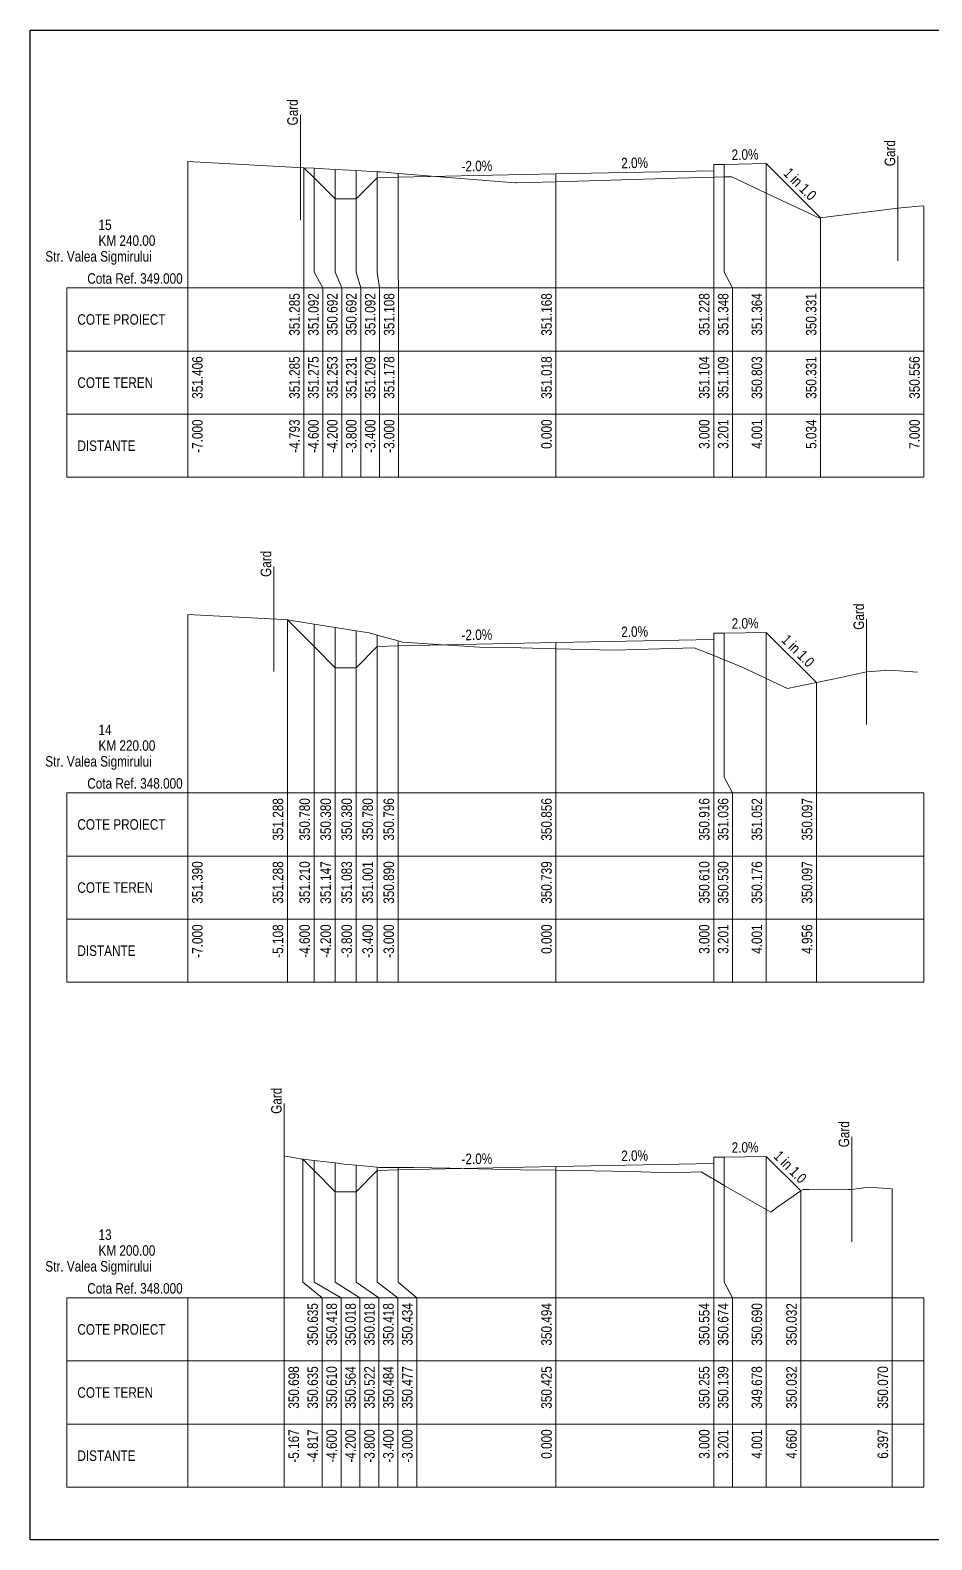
# Model space of a CAD drawing. Extents: x 1 to 634, y 0 to 594.
# Drawn here: x 150 to 167.15, y 0 to 28.7 of the extents above; entities that cross this region are included whole.
import ezdxf
from ezdxf.enums import TextEntityAlignment as Align

# ---------------------------------------------------------------- set-up
doc = ezdxf.new("R2010")
doc.units = 0
doc.header["$MEASUREMENT"] = 0
doc.layers.add('ARD-No Plot', color=1, linetype='Continuous', lineweight=0, plot=False)
for name, color, linetype, lineweight in [('Cartus', 7, 'Continuous', 0), ('DESIGN-TEXT', 7, 'Continuous', 0), ('EXISTING-TEXT', 7, 'Continuous', 0), ('LINES', 7, 'Continuous', 0), ('Text', 7, 'Continuous', 0), ('X-RL', 7, 'Continuous', 0), ('XPLOT-DESIGN', 5, 'Continuous', 0), ('XPLOT-EXISTING', 3, 'Continuous', 0), ('XPLOT-GRADE', 7, 'Continuous', 0), ('XPLOT-KM', 7, 'Continuous', 0), ('XPLOT-TITLE', 7, 'Continuous', 0)]:
    doc.layers.add(name, color=color, linetype=linetype, lineweight=lineweight)
doc.styles.add('$3$$0$Arial', font='arial.ttf', dxfattribs={"width": 0.8})

# ---------------------------------------------------------------- blocks, each defined once
blk = doc.blocks.new('$2$$0$A3_TRANSV_ALIN_TIRENA')
at = {"layer": ''}
blk.add_lwpolyline([(0, 0), (0, 287), (345, 287), (345, 0)], close=True, dxfattribs=at)

msp = doc.modelspace()

# ---------------------------------------------------------------- linework, layer by layer
at = {"layer": 'LINES'}
for p, q in [((155.14, 27.089), (155.14, 25.089)), ((153, 24.1), (153, 26.206)), ((153, 24.1), (153, 26.206)), ((163.201, 24.1), (163.201, 26.148)), ((163.201, 24.1), (163.201, 26.148)), ((163.201, 24.1), (163.201, 26.148)), ((164.001, 24.1), (164.001, 26.164)), ((164.001, 24.1), (164.001, 26.164)), ((164.001, 24.1), (164.001, 26.164)), ((166.502, 26.314), (166.502, 24.314)), ((155.207, 24.1), (155.207, 26.085)), ((155.207, 24.1), (155.207, 26.085)), ((155.207, 24.1), (155.207, 26.085)), ((155.4, 24.1), (155.4, 26.075)), ((155.4, 24.1), (155.4, 26.075)), ((155.4, 24.1), (155.4, 26.075)), ((155.8, 24.1), (155.8, 26.053)), ((155.8, 24.1), (155.8, 26.053)), ((155.8, 24.1), (155.8, 26.053)), ((156.2, 24.1), (156.2, 26.031)), ((156.2, 24.1), (156.2, 26.031)), ((156.2, 24.1), (156.2, 26.031)), ((156.6, 24.1), (156.6, 26.009)), ((156.6, 24.1), (156.6, 26.009)), ((156.6, 24.1), (156.6, 26.009)), ((157, 24.1), (157, 25.978)), ((157, 24.1), (157, 25.978)), ((157, 24.1), (157, 25.978)), ((160, 24.1), (160, 25.968)), ((160, 24.1), (160, 25.968)), ((160, 24.1), (160, 25.968)), ((163, 24.1), (163, 26.028)), ((163, 24.1), (163, 26.028)), ((163, 24.1), (163, 26.028)), ((167, 24.1), (167, 25.356)), ((167, 24.1), (167, 25.356)), ((165.034, 24.1), (165.034, 25.131)), ((165.034, 24.1), (165.034, 25.131)), ((165.034, 24.1), (165.034, 25.131)), ((153, 23.8), (153, 24.1)), ((153, 23.8), (153, 24.1)), ((155.207, 23.8), (155.207, 24.1)), ((155.207, 23.8), (155.207, 24.1)), ((155.207, 23.8), (155.207, 24.1)), ((155.567, 23.8), (155.4, 24.1)), ((155.567, 23.8), (155.4, 24.1)), ((155.567, 23.8), (155.4, 24.1)), ((155.927, 23.8), (155.8, 24.1)), ((155.927, 23.8), (155.8, 24.1)), ((155.927, 23.8), (155.8, 24.1)), ((156.287, 23.8), (156.2, 24.1)), ((156.287, 23.8), (156.2, 24.1)), ((156.287, 23.8), (156.2, 24.1)), ((156.647, 23.8), (156.6, 24.1)), ((156.647, 23.8), (156.6, 24.1)), ((156.647, 23.8), (156.6, 24.1)), ((157.007, 23.8), (157, 24.1)), ((157.007, 23.8), (157, 24.1)), ((157.007, 23.8), (157, 24.1)), ((160, 23.8), (160, 24.1)), ((160, 23.8), (160, 24.1)), ((160, 23.8), (160, 24.1)), ((163, 23.8), (163, 24.1)), ((163, 23.8), (163, 24.1)), ((163, 23.8), (163, 24.1)), ((163.36, 23.8), (163.201, 24.1)), ((163.36, 23.8), (163.201, 24.1)), ((163.36, 23.8), (163.201, 24.1)), ((164.001, 23.8), (164.001, 24.1)), ((164.001, 23.8), (164.001, 24.1)), ((164.001, 23.8), (164.001, 24.1)), ((165.034, 23.8), (165.034, 24.1)), ((165.034, 23.8), (165.034, 24.1)), ((165.034, 23.8), (165.034, 24.1)), ((167, 23.8), (167, 24.1)), ((167, 23.8), (167, 24.1)), ((150.698, 22.6), (150.698, 23.8)), ((150.698, 23.8), (153, 23.8)), ((153, 20.2), (153, 23.8)), ((153, 20.2), (153, 23.8)), ((153, 20.2), (153, 23.8)), ((153, 23.8), (167, 23.8)), ((155.207, 20.2), (155.207, 23.8)), ((155.207, 20.2), (155.207, 23.8)), ((155.207, 20.2), (155.207, 23.8)), ((155.567, 20.2), (155.567, 23.8)), ((155.567, 20.2), (155.567, 23.8)), ((155.567, 20.2), (155.567, 23.8)), ((155.927, 20.2), (155.927, 23.8)), ((155.927, 20.2), (155.927, 23.8)), ((155.927, 20.2), (155.927, 23.8)), ((156.287, 20.2), (156.287, 23.8)), ((156.287, 20.2), (156.287, 23.8)), ((156.287, 20.2), (156.287, 23.8)), ((156.647, 20.2), (156.647, 23.8)), ((156.647, 20.2), (156.647, 23.8)), ((156.647, 20.2), (156.647, 23.8)), ((157.007, 20.2), (157.007, 23.8)), ((157.007, 20.2), (157.007, 23.8)), ((157.007, 20.2), (157.007, 23.8)), ((160, 20.2), (160, 23.8)), ((160, 20.2), (160, 23.8)), ((160, 20.2), (160, 23.8)), ((163, 20.2), (163, 23.8)), ((163, 20.2), (163, 23.8)), ((163, 20.2), (163, 23.8)), ((163.36, 20.2), (163.36, 23.8)), ((163.36, 20.2), (163.36, 23.8)), ((163.36, 20.2), (163.36, 23.8)), ((164.001, 20.2), (164.001, 23.8)), ((164.001, 20.2), (164.001, 23.8)), ((164.001, 20.2), (164.001, 23.8)), ((165.034, 20.2), (165.034, 23.8)), ((165.034, 20.2), (165.034, 23.8)), ((165.034, 20.2), (165.034, 23.8)), ((167, 20.2), (167, 23.8)), ((167, 20.2), (167, 23.8)), ((167, 20.2), (167, 23.8)), ((150.698, 21.4), (150.698, 22.6)), ((150.698, 22.6), (153, 22.6)), ((153, 22.6), (150.698, 22.6)), ((153, 22.6), (167, 22.6)), ((150.698, 20.2), (150.698, 21.4)), ((150.698, 21.4), (153, 21.4)), ((153, 21.4), (150.698, 21.4)), ((153, 21.4), (167, 21.4)), ((153, 20.2), (150.698, 20.2)), ((153, 20.2), (167, 20.2)), ((154.634, 18.506), (154.634, 16.506)), ((153, 14.5), (153, 17.59)), ((153, 14.5), (153, 17.59)), ((153, 14.5), (153, 17.59)), ((153, 14.5), (153, 17.59)), ((154.892, 14.5), (154.892, 17.488)), ((154.892, 14.5), (154.892, 17.488)), ((154.892, 14.5), (154.892, 17.488)), ((155.4, 14.5), (155.4, 17.41)), ((155.4, 14.5), (155.4, 17.41)), ((155.4, 14.5), (155.4, 17.41)), ((155.8, 14.5), (155.8, 17.347)), ((155.8, 14.5), (155.8, 17.347)), ((155.8, 14.5), (155.8, 17.347)), ((156.2, 14.5), (156.2, 17.283)), ((156.2, 14.5), (156.2, 17.283)), ((156.2, 14.5), (156.2, 17.283)), ((163.201, 14.5), (163.201, 17.236)), ((163.201, 14.5), (163.201, 17.236)), ((163.201, 14.5), (163.201, 17.236)), ((164.001, 14.5), (164.001, 17.252)), ((164.001, 14.5), (164.001, 17.252)), ((164.001, 14.5), (164.001, 17.252)), ((165.909, 17.501), (165.909, 15.501)), ((156.6, 14.5), (156.6, 17.201)), ((156.6, 14.5), (156.6, 17.201)), ((156.6, 14.5), (156.6, 17.201)), ((157, 14.5), (157, 17.09)), ((157, 14.5), (157, 17.09)), ((157, 14.5), (157, 17.09)), ((160, 14.5), (160, 17.056)), ((160, 14.5), (160, 17.056)), ((160, 14.5), (160, 17.056)), ((163, 14.5), (163, 17.116)), ((163, 14.5), (163, 17.116)), ((163, 14.5), (163, 17.116)), ((164.956, 14.5), (164.956, 16.297)), ((164.956, 14.5), (164.956, 16.297)), ((164.956, 14.5), (164.956, 16.297)), ((153, 14.2), (153, 14.5)), ((153, 14.2), (153, 14.5)), ((153, 14.2), (153, 14.5)), ((153, 14.2), (153, 14.5)), ((154.892, 14.2), (154.892, 14.5)), ((154.892, 14.2), (154.892, 14.5)), ((154.892, 14.2), (154.892, 14.5)), ((155.4, 14.2), (155.4, 14.5)), ((155.4, 14.2), (155.4, 14.5)), ((155.4, 14.2), (155.4, 14.5)), ((155.8, 14.2), (155.8, 14.5)), ((155.8, 14.2), (155.8, 14.5)), ((155.8, 14.2), (155.8, 14.5)), ((156.2, 14.2), (156.2, 14.5)), ((156.2, 14.2), (156.2, 14.5)), ((156.2, 14.2), (156.2, 14.5)), ((156.6, 14.2), (156.6, 14.5)), ((156.6, 14.2), (156.6, 14.5)), ((156.6, 14.2), (156.6, 14.5)), ((157, 14.2), (157, 14.5)), ((157, 14.2), (157, 14.5)), ((157, 14.2), (157, 14.5)), ((160, 14.2), (160, 14.5)), ((160, 14.2), (160, 14.5)), ((160, 14.2), (160, 14.5)), ((163, 14.2), (163, 14.5)), ((163, 14.2), (163, 14.5)), ((163, 14.2), (163, 14.5)), ((163.36, 14.2), (163.201, 14.5)), ((163.36, 14.2), (163.201, 14.5)), ((163.36, 14.2), (163.201, 14.5)), ((164.001, 14.2), (164.001, 14.5)), ((164.001, 14.2), (164.001, 14.5)), ((164.001, 14.2), (164.001, 14.5)), ((164.956, 14.2), (164.956, 14.5)), ((164.956, 14.2), (164.956, 14.5)), ((164.956, 14.2), (164.956, 14.5)), ((150.698, 13), (150.698, 14.2)), ((150.698, 14.2), (153, 14.2)), ((153, 10.6), (153, 14.2)), ((153, 10.6), (153, 14.2)), ((153, 10.6), (153, 14.2)), ((153, 10.6), (153, 14.2)), ((153, 10.6), (153, 14.2)), ((153, 14.2), (167, 14.2)), ((154.892, 10.6), (154.892, 14.2)), ((154.892, 10.6), (154.892, 14.2)), ((154.892, 10.6), (154.892, 14.2)), ((155.4, 10.6), (155.4, 14.2)), ((155.4, 10.6), (155.4, 14.2)), ((155.4, 10.6), (155.4, 14.2)), ((155.8, 10.6), (155.8, 14.2)), ((155.8, 10.6), (155.8, 14.2)), ((155.8, 10.6), (155.8, 14.2)), ((156.2, 10.6), (156.2, 14.2)), ((156.2, 10.6), (156.2, 14.2)), ((156.2, 10.6), (156.2, 14.2)), ((156.6, 10.6), (156.6, 14.2)), ((156.6, 10.6), (156.6, 14.2)), ((156.6, 10.6), (156.6, 14.2)), ((157, 10.6), (157, 14.2)), ((157, 10.6), (157, 14.2)), ((157, 10.6), (157, 14.2)), ((160, 10.6), (160, 14.2)), ((160, 10.6), (160, 14.2)), ((160, 10.6), (160, 14.2)), ((163, 10.6), (163, 14.2)), ((163, 10.6), (163, 14.2)), ((163, 10.6), (163, 14.2)), ((163.36, 10.6), (163.36, 14.2)), ((163.36, 10.6), (163.36, 14.2)), ((163.36, 10.6), (163.36, 14.2)), ((164.001, 10.6), (164.001, 14.2)), ((164.001, 10.6), (164.001, 14.2)), ((164.001, 10.6), (164.001, 14.2)), ((164.956, 10.6), (164.956, 14.2)), ((164.956, 10.6), (164.956, 14.2)), ((164.956, 10.6), (164.956, 14.2)), ((167, 10.6), (167, 14.2)), ((150.698, 11.8), (150.698, 13)), ((150.698, 13), (153, 13)), ((153, 13), (150.698, 13)), ((153, 13), (167, 13)), ((150.698, 10.6), (150.698, 11.8)), ((150.698, 11.8), (153, 11.8)), ((153, 11.8), (150.698, 11.8)), ((153, 11.8), (167, 11.8)), ((153, 10.6), (150.698, 10.6)), ((153, 10.6), (167, 10.6)), ((154.833, 8.298), (154.833, 6.298)), ((165.627, 7.662), (165.627, 5.662)), ((154.833, 4.9), (154.833, 7.298)), ((154.833, 4.9), (154.833, 7.298)), ((155.183, 4.9), (155.183, 7.235)), ((155.183, 4.9), (155.183, 7.235)), ((155.183, 4.9), (155.183, 7.235)), ((155.4, 4.9), (155.4, 7.21)), ((155.4, 4.9), (155.4, 7.21)), ((155.4, 4.9), (155.4, 7.21)), ((163.201, 4.9), (163.201, 7.274)), ((163.201, 4.9), (163.201, 7.274)), ((163.201, 4.9), (163.201, 7.274)), ((164.001, 4.9), (164.001, 7.29)), ((164.001, 4.9), (164.001, 7.29)), ((164.001, 4.9), (164.001, 7.29)), ((155.8, 4.9), (155.8, 7.164)), ((155.8, 4.9), (155.8, 7.164)), ((155.8, 4.9), (155.8, 7.164)), ((156.2, 4.9), (156.2, 7.122)), ((156.2, 4.9), (156.2, 7.122)), ((156.2, 4.9), (156.2, 7.122)), ((156.6, 4.9), (156.6, 7.084)), ((156.6, 4.9), (156.6, 7.084)), ((156.6, 4.9), (156.6, 7.084)), ((157, 4.9), (157, 7.077)), ((157, 4.9), (157, 7.077)), ((157, 4.9), (157, 7.077)), ((160, 4.9), (160, 7.094)), ((160, 4.9), (160, 7.094)), ((160, 4.9), (160, 7.094)), ((163, 4.9), (163, 7.154)), ((163, 4.9), (163, 7.154)), ((163, 4.9), (163, 7.154)), ((164.66, 4.9), (164.66, 6.632)), ((164.66, 4.9), (164.66, 6.632)), ((164.66, 4.9), (164.66, 6.632)), ((166.397, 4.9), (166.397, 6.67)), ((166.397, 4.9), (166.397, 6.67)), ((154.833, 4.6), (154.833, 4.9)), ((154.833, 4.6), (154.833, 4.9)), ((155.553, 4.6), (155.183, 4.9)), ((155.553, 4.6), (155.183, 4.9)), ((155.553, 4.6), (155.183, 4.9)), ((155.913, 4.6), (155.4, 4.9)), ((155.913, 4.6), (155.4, 4.9)), ((155.913, 4.6), (155.4, 4.9)), ((156.273, 4.6), (155.8, 4.9)), ((156.273, 4.6), (155.8, 4.9)), ((156.273, 4.6), (155.8, 4.9)), ((156.633, 4.6), (156.2, 4.9)), ((156.633, 4.6), (156.2, 4.9)), ((156.633, 4.6), (156.2, 4.9)), ((156.993, 4.6), (156.6, 4.9)), ((156.993, 4.6), (156.6, 4.9)), ((156.993, 4.6), (156.6, 4.9)), ((157.353, 4.6), (157, 4.9)), ((157.353, 4.6), (157, 4.9)), ((157.353, 4.6), (157, 4.9)), ((160, 4.6), (160, 4.9)), ((160, 4.6), (160, 4.9)), ((160, 4.6), (160, 4.9)), ((163, 4.6), (163, 4.9)), ((163, 4.6), (163, 4.9)), ((163, 4.6), (163, 4.9)), ((163.36, 4.6), (163.201, 4.9)), ((163.36, 4.6), (163.201, 4.9)), ((163.36, 4.6), (163.201, 4.9)), ((164.001, 4.6), (164.001, 4.9)), ((164.001, 4.6), (164.001, 4.9)), ((164.001, 4.6), (164.001, 4.9)), ((164.66, 4.6), (164.66, 4.9)), ((164.66, 4.6), (164.66, 4.9)), ((164.66, 4.6), (164.66, 4.9)), ((166.397, 4.6), (166.397, 4.9)), ((166.397, 4.6), (166.397, 4.9)), ((150.698, 3.4), (150.698, 4.6)), ((150.698, 4.6), (153, 4.6)), ((153, 1), (153, 4.6)), ((153, 4.6), (167, 4.6)), ((154.833, 1), (154.833, 4.6)), ((154.833, 1), (154.833, 4.6)), ((155.553, 1), (155.553, 4.6)), ((155.553, 1), (155.553, 4.6)), ((155.553, 1), (155.553, 4.6)), ((155.913, 1), (155.913, 4.6)), ((155.913, 1), (155.913, 4.6)), ((155.913, 1), (155.913, 4.6)), ((156.273, 1), (156.273, 4.6)), ((156.273, 1), (156.273, 4.6)), ((156.273, 1), (156.273, 4.6)), ((156.633, 1), (156.633, 4.6)), ((156.633, 1), (156.633, 4.6)), ((156.633, 1), (156.633, 4.6)), ((156.993, 1), (156.993, 4.6)), ((156.993, 1), (156.993, 4.6)), ((156.993, 1), (156.993, 4.6)), ((157.353, 1), (157.353, 4.6)), ((157.353, 1), (157.353, 4.6)), ((157.353, 1), (157.353, 4.6)), ((160, 1), (160, 4.6)), ((160, 1), (160, 4.6)), ((160, 1), (160, 4.6)), ((163, 1), (163, 4.6)), ((163, 1), (163, 4.6)), ((163, 1), (163, 4.6)), ((163.36, 1), (163.36, 4.6)), ((163.36, 1), (163.36, 4.6)), ((163.36, 1), (163.36, 4.6)), ((164.001, 1), (164.001, 4.6)), ((164.001, 1), (164.001, 4.6)), ((164.001, 1), (164.001, 4.6)), ((164.66, 1), (164.66, 4.6)), ((164.66, 1), (164.66, 4.6)), ((164.66, 1), (164.66, 4.6)), ((166.397, 1), (166.397, 4.6)), ((166.397, 1), (166.397, 4.6)), ((167, 1), (167, 4.6)), ((150.698, 2.2), (150.698, 3.4)), ((150.698, 3.4), (153, 3.4)), ((153, 3.4), (150.698, 3.4)), ((153, 3.4), (167, 3.4)), ((150.698, 1), (150.698, 2.2)), ((150.698, 2.2), (153, 2.2)), ((153, 2.2), (150.698, 2.2)), ((153, 2.2), (167, 2.2)), ((153, 1), (150.698, 1)), ((153, 1), (167, 1))]:
    msp.add_line(p, q, dxfattribs=at)
at = {"layer": 'XPLOT-DESIGN'}
for p, q in [((163, 26.028), (163.001, 26.148)), ((163.001, 26.148), (163.201, 26.148)), ((163.201, 26.148), (164.001, 26.164)), ((164.001, 26.164), (165.034, 25.131)), ((155.207, 26.085), (155.4, 25.892)), ((155.4, 25.892), (155.8, 25.492)), ((156.2, 25.492), (156.6, 25.892)), ((156.6, 25.892), (157, 25.908)), ((157, 25.908), (160, 25.968)), ((160, 25.968), (163, 26.028)), ((155.8, 25.492), (156.2, 25.492)), ((154.892, 17.488), (155.4, 16.98)), ((163, 17.116), (163.001, 17.236)), ((163.001, 17.236), (163.201, 17.236)), ((163.201, 17.236), (164.001, 17.252)), ((164.001, 17.252), (164.956, 16.297)), ((155.4, 16.98), (155.8, 16.58)), ((156.2, 16.58), (156.6, 16.98)), ((156.6, 16.98), (157, 16.996)), ((157, 16.996), (160, 17.056)), ((160, 17.056), (163, 17.116)), ((155.8, 16.58), (156.2, 16.58)), ((155.183, 7.235), (155.4, 7.018)), ((163, 7.154), (163.001, 7.274)), ((163.001, 7.274), (163.201, 7.274)), ((163.201, 7.274), (164.001, 7.29)), ((164.001, 7.29), (164.66, 6.632)), ((155.4, 7.018), (155.8, 6.618)), ((156.2, 6.618), (156.6, 7.018)), ((156.6, 7.018), (157, 7.034)), ((157, 7.034), (160, 7.094)), ((160, 7.094), (163, 7.154)), ((155.8, 6.618), (156.2, 6.618))]:
    msp.add_line(p, q, dxfattribs=at)
at = {"layer": 'XPLOT-EXISTING'}
for p, q in [((153, 26.206), (153, 26.206)), ((153, 26.206), (155.207, 26.085)), ((155.207, 26.085), (155.4, 26.075)), ((155.4, 26.075), (155.8, 26.053)), ((155.8, 26.053), (156.2, 26.031)), ((156.2, 26.031), (156.6, 26.009)), ((156.6, 26.009), (156.663, 26.006)), ((156.663, 26.006), (156.748, 25.998)), ((156.748, 25.998), (157, 25.978)), ((157, 25.978), (159.222, 25.795)), ((160, 25.818), (162.302, 25.885)), ((162.302, 25.885), (163, 25.904)), ((163, 25.904), (163.201, 25.909)), ((163.201, 25.909), (163.338, 25.913)), ((163.338, 25.913), (163.347, 25.912)), ((163.347, 25.912), (164.001, 25.603)), ((159.222, 25.795), (159.229, 25.795)), ((159.229, 25.795), (159.241, 25.796)), ((159.241, 25.796), (160, 25.818)), ((160, 25.818), (160, 25.818)), ((164.001, 25.603), (164.985, 25.139)), ((165.078, 25.137), (166.502, 25.314)), ((166.502, 25.314), (166.966, 25.361)), ((166.966, 25.361), (167, 25.356)), ((164.985, 25.139), (165.01, 25.127)), ((165.01, 25.127), (165.034, 25.131)), ((165.034, 25.131), (165.078, 25.137)), ((153, 17.59), (153, 17.59)), ((153, 17.59), (154.811, 17.497)), ((154.811, 17.497), (154.892, 17.488)), ((154.892, 17.488), (154.935, 17.484)), ((154.935, 17.484), (155.4, 17.41)), ((155.4, 17.41), (155.8, 17.347)), ((155.8, 17.347), (156.2, 17.283)), ((156.2, 17.283), (156.445, 17.244)), ((156.445, 17.244), (156.6, 17.201)), ((156.6, 17.201), (157, 17.09)), ((157, 17.09), (157.078, 17.068)), ((157.078, 17.068), (158.644, 16.967)), ((158.644, 16.967), (159.331, 16.956)), ((159.331, 16.956), (160, 16.939)), ((160, 16.939), (160, 16.939)), ((160, 16.939), (161.109, 16.911)), ((161.109, 16.911), (162.627, 16.959)), ((162.627, 16.959), (163, 16.81)), ((163, 16.81), (163.201, 16.73)), ((163.201, 16.73), (163.528, 16.599)), ((163.528, 16.599), (164.001, 16.376)), ((164.001, 16.376), (164.404, 16.185)), ((164.956, 16.297), (165.453, 16.398)), ((165.453, 16.398), (165.909, 16.501)), ((165.909, 16.501), (166.35, 16.53)), ((166.35, 16.53), (166.879, 16.493)), ((164.404, 16.185), (164.956, 16.297)), ((154.833, 7.298), (154.833, 7.298)), ((154.833, 7.298), (155.167, 7.237)), ((155.167, 7.237), (155.183, 7.235)), ((155.183, 7.235), (155.4, 7.21)), ((155.4, 7.21), (155.8, 7.164)), ((155.8, 7.164), (155.968, 7.144)), ((155.968, 7.144), (156.2, 7.122)), ((156.2, 7.122), (156.6, 7.084)), ((156.6, 7.084), (156.638, 7.08)), ((156.638, 7.08), (157, 7.077)), ((157, 7.077), (157.295, 7.075)), ((157.295, 7.075), (157.982, 7.064)), ((157.982, 7.064), (159.33, 7.036)), ((159.33, 7.036), (160, 7.025)), ((160, 7.025), (160, 7.025)), ((160, 7.025), (161.434, 7.001)), ((161.434, 7.001), (162.167, 6.976)), ((162.167, 6.976), (162.761, 6.994)), ((162.761, 6.994), (162.954, 6.881)), ((162.954, 6.881), (163, 6.855)), ((163, 6.855), (163.201, 6.739)), ((163.201, 6.739), (164.001, 6.278)), ((164.2, 6.317), (164.66, 6.632)), ((164.66, 6.632), (164.705, 6.663)), ((164.705, 6.663), (164.811, 6.661)), ((164.811, 6.661), (165.469, 6.653)), ((165.469, 6.653), (165.566, 6.662)), ((165.566, 6.662), (165.627, 6.662)), ((165.627, 6.662), (165.944, 6.702)), ((165.944, 6.702), (166.397, 6.67)), ((164.087, 6.229), (164.2, 6.317)), ((164.001, 6.278), (164.087, 6.229))]:
    msp.add_line(p, q, dxfattribs=at)

# ---------------------------------------------------------------- block references
at = {"layer": 'Cartus', "xscale": 0.1, "yscale": 0.1, "zscale": 0.1}
msp.add_blockref('$2$$0$A3_TRANSV_ALIN_TIRENA', (150, 0), dxfattribs=at)

# ---------------------------------------------------------------- texts
at = {"layer": 'ARD-No Plot', "style": '$3$$0$Arial', "width": 0.8}
for p in [(151.3, 24.3), (151.3, 14.7), (151.3, 5.1)]:
    msp.add_text('Str. Valea Sigmirului', height=0.2, dxfattribs=at).set_placement(p, align=Align.CENTER)
at = {"layer": 'DESIGN-TEXT', "style": '$3$$0$Arial', "width": 0.8}
for s, p in [('351.285', (155.127, 23.7)), ('351.092', (155.487, 23.7)), ('350.692', (155.847, 23.7)), ('350.692', (156.207, 23.7)), ('351.092', (156.567, 23.7)), ('351.108', (156.927, 23.7)), ('351.168', (159.92, 23.7)), ('351.228', (162.92, 23.7)), ('351.348', (163.28, 23.7)), ('351.364', (163.921, 23.7)), ('350.331', (164.954, 23.7)), ('351.288', (154.812, 14.1)), ('350.780', (155.32, 14.1)), ('350.380', (155.72, 14.1)), ('350.380', (156.12, 14.1)), ('350.780', (156.52, 14.1)), ('350.796', (156.92, 14.1)), ('350.856', (159.92, 14.1)), ('350.916', (162.92, 14.1)), ('351.036', (163.28, 14.1)), ('351.052', (163.921, 14.1)), ('350.097', (164.876, 14.1)), ('350.635', (155.473, 4.5)), ('350.418', (155.833, 4.5)), ('350.018', (156.193, 4.5)), ('350.018', (156.553, 4.5)), ('350.418', (156.913, 4.5)), ('350.434', (157.273, 4.5)), ('350.494', (159.92, 4.5)), ('350.554', (162.92, 4.5)), ('350.674', (163.28, 4.5)), ('350.690', (163.921, 4.5)), ('350.032', (164.58, 4.5))]:
    msp.add_text(s, height=0.2, rotation=90, dxfattribs=at).set_placement(p, align=Align.RIGHT)
at = {"layer": 'EXISTING-TEXT', "style": '$3$$0$Arial', "width": 0.8}
for s, p in [('351.406', (153.28, 22.5)), ('351.406', (153.28, 22.5)), ('351.285', (155.127, 22.5)), ('351.275', (155.487, 22.5)), ('351.253', (155.847, 22.5)), ('351.231', (156.207, 22.5)), ('351.209', (156.567, 22.5)), ('351.178', (156.927, 22.5)), ('351.018', (159.92, 22.5)), ('351.018', (159.92, 22.5)), ('351.104', (162.92, 22.5)), ('351.109', (163.28, 22.5)), ('350.803', (163.921, 22.5)), ('350.331', (164.954, 22.5)), ('350.556', (166.92, 22.5)), ('351.390', (153.28, 12.9)), ('351.390', (153.28, 12.9)), ('351.288', (154.812, 12.9)), ('351.210', (155.32, 12.9)), ('351.147', (155.72, 12.9)), ('351.083', (156.12, 12.9)), ('351.001', (156.52, 12.9)), ('350.890', (156.92, 12.9)), ('350.739', (159.92, 12.9)), ('350.739', (159.92, 12.9)), ('350.610', (162.92, 12.9)), ('350.530', (163.28, 12.9)), ('350.176', (163.921, 12.9)), ('350.097', (164.876, 12.9)), ('350.698', (155.113, 3.3)), ('350.698', (155.113, 3.3)), ('350.635', (155.473, 3.3)), ('350.610', (155.833, 3.3)), ('350.564', (156.193, 3.3)), ('350.522', (156.553, 3.3)), ('350.484', (156.913, 3.3)), ('350.477', (157.273, 3.3)), ('350.425', (159.92, 3.3)), ('350.425', (159.92, 3.3)), ('350.255', (162.92, 3.3)), ('350.139', (163.28, 3.3)), ('349.678', (163.921, 3.3)), ('350.032', (164.58, 3.3)), ('350.070', (166.317, 3.3))]:
    msp.add_text(s, height=0.2, rotation=90, dxfattribs=at).set_placement(p, align=Align.RIGHT)
at = {"layer": 'Text', "style": '$3$$0$Arial', "width": 0.8}
for p in [(155.09, 26.889), (166.452, 26.114), (154.584, 18.306), (165.859, 17.301), (154.783, 8.098), (165.577, 7.462)]:
    msp.add_text('Gard', height=0.2, rotation=90, dxfattribs=at).set_placement(p)
for s, p in [('-7.000', (153.28, 21.3)), ('-7.000', (153.28, 21.3)), ('-4.793', (155.127, 21.3)), ('-4.793', (155.127, 21.3)), ('-4.793', (155.127, 21.3)), ('-4.600', (155.487, 21.3)), ('-4.600', (155.487, 21.3)), ('-4.600', (155.487, 21.3)), ('-4.200', (155.847, 21.3)), ('-4.200', (155.847, 21.3)), ('-4.200', (155.847, 21.3)), ('-3.800', (156.207, 21.3)), ('-3.800', (156.207, 21.3)), ('-3.800', (156.207, 21.3)), ('-3.400', (156.567, 21.3)), ('-3.400', (156.567, 21.3)), ('-3.400', (156.567, 21.3)), ('-3.000', (156.927, 21.3)), ('-3.000', (156.927, 21.3)), ('-3.000', (156.927, 21.3)), ('0.000', (159.92, 21.3)), ('0.000', (159.92, 21.3)), ('0.000', (159.92, 21.3)), ('3.000', (162.92, 21.3)), ('3.000', (162.92, 21.3)), ('3.000', (162.92, 21.3)), ('3.201', (163.28, 21.3)), ('3.201', (163.28, 21.3)), ('3.201', (163.28, 21.3)), ('4.001', (163.921, 21.3)), ('4.001', (163.921, 21.3)), ('4.001', (163.921, 21.3)), ('5.034', (164.954, 21.3)), ('5.034', (164.954, 21.3)), ('5.034', (164.954, 21.3)), ('7.000', (166.92, 21.3)), ('7.000', (166.92, 21.3)), ('-7.000', (153.28, 11.7)), ('-7.000', (153.28, 11.7)), ('-7.000', (153.28, 11.7)), ('-7.000', (153.28, 11.7)), ('-5.108', (154.812, 11.7)), ('-5.108', (154.812, 11.7)), ('-5.108', (154.812, 11.7)), ('-4.600', (155.32, 11.7)), ('-4.600', (155.32, 11.7)), ('-4.600', (155.32, 11.7)), ('-4.200', (155.72, 11.7)), ('-4.200', (155.72, 11.7)), ('-4.200', (155.72, 11.7)), ('-3.800', (156.12, 11.7)), ('-3.800', (156.12, 11.7)), ('-3.800', (156.12, 11.7)), ('-3.400', (156.52, 11.7)), ('-3.400', (156.52, 11.7)), ('-3.400', (156.52, 11.7)), ('-3.000', (156.92, 11.7)), ('-3.000', (156.92, 11.7)), ('-3.000', (156.92, 11.7)), ('0.000', (159.92, 11.7)), ('0.000', (159.92, 11.7)), ('0.000', (159.92, 11.7)), ('3.000', (162.92, 11.7)), ('3.000', (162.92, 11.7)), ('3.000', (162.92, 11.7)), ('3.201', (163.28, 11.7)), ('3.201', (163.28, 11.7)), ('3.201', (163.28, 11.7)), ('4.001', (163.921, 11.7)), ('4.001', (163.921, 11.7)), ('4.001', (163.921, 11.7)), ('4.956', (164.876, 11.7)), ('4.956', (164.876, 11.7)), ('4.956', (164.876, 11.7)), ('-5.167', (155.113, 2.1)), ('-5.167', (155.113, 2.1)), ('-4.817', (155.473, 2.1)), ('-4.817', (155.473, 2.1)), ('-4.817', (155.473, 2.1)), ('-4.600', (155.833, 2.1)), ('-4.600', (155.833, 2.1)), ('-4.600', (155.833, 2.1)), ('-4.200', (156.193, 2.1)), ('-4.200', (156.193, 2.1)), ('-4.200', (156.193, 2.1)), ('-3.800', (156.553, 2.1)), ('-3.800', (156.553, 2.1)), ('-3.800', (156.553, 2.1)), ('-3.400', (156.913, 2.1)), ('-3.400', (156.913, 2.1)), ('-3.400', (156.913, 2.1)), ('-3.000', (157.273, 2.1)), ('-3.000', (157.273, 2.1)), ('-3.000', (157.273, 2.1)), ('0.000', (159.92, 2.1)), ('0.000', (159.92, 2.1)), ('0.000', (159.92, 2.1)), ('3.000', (162.92, 2.1)), ('3.000', (162.92, 2.1)), ('3.000', (162.92, 2.1)), ('3.201', (163.28, 2.1)), ('3.201', (163.28, 2.1)), ('3.201', (163.28, 2.1)), ('4.001', (163.921, 2.1)), ('4.001', (163.921, 2.1)), ('4.001', (163.921, 2.1)), ('4.660', (164.58, 2.1)), ('4.660', (164.58, 2.1)), ('4.660', (164.58, 2.1)), ('6.397', (166.317, 2.1)), ('6.397', (166.317, 2.1))]:
    msp.add_text(s, height=0.2, rotation=90, dxfattribs=at).set_placement(p, align=Align.RIGHT)
at = {"layer": 'X-RL', "style": '$3$$0$Arial', "width": 0.8}
for s, p in [('Cota Ref. 349.000', (152.9, 23.88)), ('Cota Ref. 348.000', (152.9, 14.28)), ('Cota Ref. 348.000', (152.9, 4.68))]:
    msp.add_text(s, height=0.2, dxfattribs=at).set_placement(p, align=Align.RIGHT)
at = {"layer": 'XPLOT-GRADE', "style": '$3$$0$Arial', "width": 0.8}
for s, rotation, p in [('2.0%', 1.1458, (163.599, 26.236)), ('-2.0%', 1.1458, (158.498, 26.018)), ('2.0%', 1.1458, (161.498, 26.078)), ('1 in 1.0', 315, (164.574, 25.704)), ('2.0%', 1.1458, (163.599, 17.324)), ('-2.0%', 1.1458, (158.498, 17.106)), ('2.0%', 1.1458, (161.498, 17.166)), ('1 in 1.0', 315, (164.535, 16.831)), ('2.0%', 1.1458, (163.599, 7.362)), ('-2.0%', 1.1458, (158.498, 7.144)), ('2.0%', 1.1458, (161.498, 7.204)), ('1 in 1.0', 315, (164.387, 7.018))]:
    msp.add_text(s, height=0.2, rotation=rotation, dxfattribs=at).set_placement(p, align=Align.CENTER)
at = {"layer": 'XPLOT-KM', "style": '$3$$0$Arial', "width": 0.8}
for s, p in [('15', (151.3, 24.9)), ('KM 240.00', (151.3, 24.6)), ('14', (151.3, 15.3)), ('KM 220.00', (151.3, 15)), ('13', (151.3, 5.7)), ('KM 200.00', (151.3, 5.4))]:
    msp.add_text(s, height=0.2, dxfattribs=at).set_placement(p)
at = {"layer": 'XPLOT-TITLE', "style": '$3$$0$Arial', "width": 0.8}
for s, p in [('COTE PROIECT', (150.898, 23.1)), ('COTE TEREN', (150.898, 21.9)), ('DISTANTE', (150.898, 20.7)), ('COTE PROIECT', (150.898, 13.5)), ('COTE TEREN', (150.898, 12.3)), ('DISTANTE', (150.898, 11.1)), ('COTE PROIECT', (150.898, 3.9)), ('COTE TEREN', (150.898, 2.7)), ('DISTANTE', (150.898, 1.5))]:
    msp.add_text(s, height=0.2, dxfattribs=at).set_placement(p)

doc.saveas('drawing.dxf')
